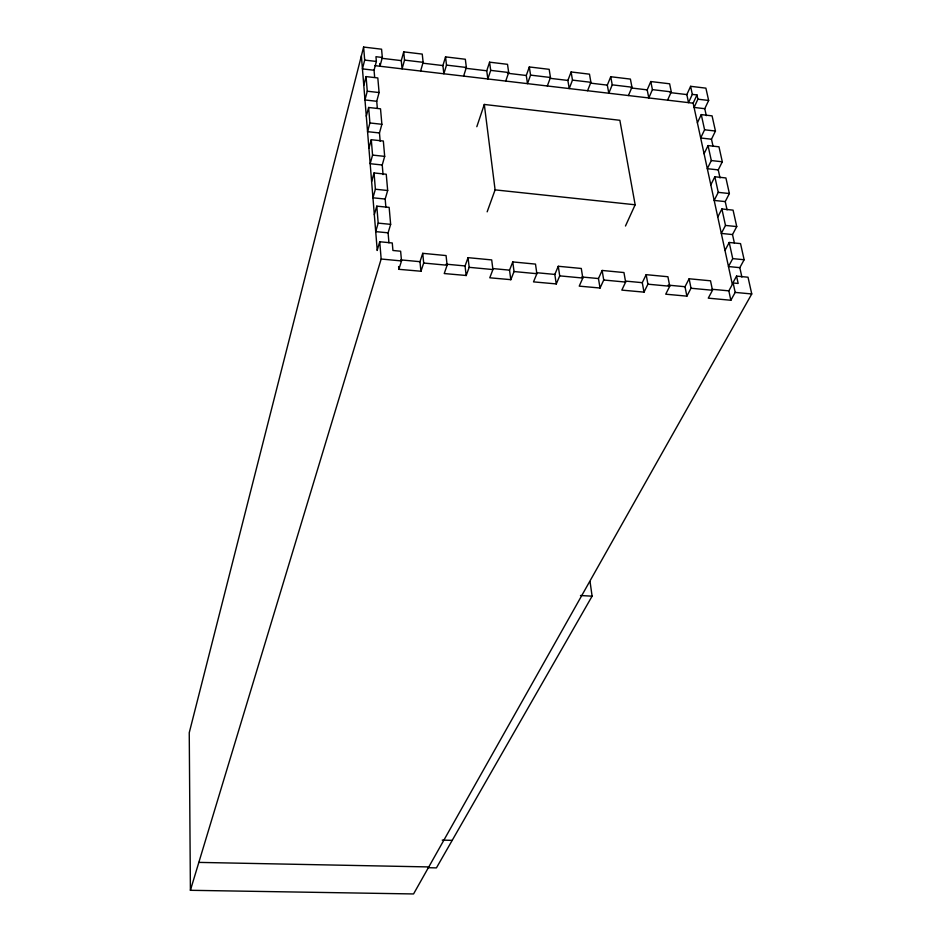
<?xml version="1.0" encoding="UTF-8"?>
<svg xmlns="http://www.w3.org/2000/svg" width="941" height="941" viewBox="0 0 941 941"><rect width="100%" height="100%" fill="white"/><g stroke="black" fill="none" stroke-linecap="round" stroke-linejoin="round"><path stroke-width="1.41" d="M379.729 63.494L379.976 66.235L382.317 57.472L381.575 49.203L363.614 47.05L189.247 732.721L190.4 890.304L413.558 893.95L751.753 293.968L748.024 277.219L736.556 276.113L732.251 284.006L693.152 103.181L696.975 94.935L692.317 94.382L690.612 86.313L705.891 88.148L708.644 100.464L704.762 108.697L706.303 115.672M363.614 47.05L364.696 60.083L362.438 68.881L374.059 70.246L374.647 77.103M363.779 85.349L366.061 76.586L377.811 77.95L379.094 92.559L376.729 101.287L377.317 108.05M366.061 76.586L367.272 91.206L364.967 99.946L376.729 101.287M374.059 70.246L376.376 61.459L375.953 56.707L382.317 57.472M366.296 116.19L368.625 107.474L380.517 108.815L381.881 124.294L379.47 132.963L380.188 141.315M368.625 107.474L369.907 122.965L367.555 131.658L379.47 132.963M368.919 148.372L371.283 139.715L383.34 141.021L384.681 156.382L382.234 164.993L383.058 174.591M371.283 139.715L372.565 155.077L370.166 163.71L382.234 164.993M403.713 51.861L404.536 60.106L402.078 68.846L401.278 60.612L403.713 51.861L422.25 54.096L423.132 62.329L420.592 71.034M371.624 181.554L374.036 172.956L386.245 174.238L387.68 190.505L385.175 199.045L385.904 207.467M374.036 172.956L375.388 189.235L372.942 197.798L385.175 199.045M374.318 214.666L376.788 206.15L389.151 207.385L390.644 224.358L388.092 232.827L388.951 242.825M376.788 206.15L378.188 223.123L375.706 231.615L388.092 232.827M377.223 250.2L379.729 241.755L392.268 242.966L392.926 250.482L400.631 251.223L401.513 260.939L398.855 269.314L420.968 271.243M190.4 890.304L381.164 259.022L379.729 241.755M445.54 56.883L446.505 65.105L443.846 73.774L442.905 65.564L445.54 56.883L465.336 59.259L466.36 67.47L463.619 76.103M422.732 253.329L423.685 263.033L420.921 271.373L419.98 261.692L422.732 253.329L446.069 255.564L447.116 265.244L444.234 273.549L466.207 275.49L469.171 267.326L468.042 257.658L491.696 259.916L492.908 269.561L489.779 277.795L510.845 279.665M489.591 62.177L490.696 70.375L487.838 78.962L486.744 70.787L489.591 62.177L507.517 64.329L508.681 72.516L505.729 81.079M476.816 126.706L484.297 104.451L619.86 120.295L635.151 204.785L625.471 226.016M529.324 66.952L530.559 75.115L527.501 83.643L526.278 75.492L529.324 66.952L549.168 69.328L550.461 77.491L547.321 85.984M466.171 275.595L465.054 265.95L468.042 257.658M487.156 211.831L495.095 189.87L484.297 104.451M571.116 71.963L572.481 80.114L569.234 88.572L567.882 80.432L571.116 71.963L589.478 74.174L590.901 82.302L587.572 90.724M512.763 261.927L514.045 271.549L510.81 279.759L509.54 270.149L512.763 261.927L535.5 264.103L536.864 273.702L533.512 281.877L556.284 283.923L559.719 275.866L558.272 266.268L581.291 268.467L582.808 278.042L579.233 286.135L600.064 288.017L603.734 280.006L602.134 270.455L623.954 272.549L625.624 282.077L621.825 290.11L644.02 292.133L647.914 284.182L646.161 274.666L667.922 276.736L669.745 286.24L665.722 294.192L686.895 296.144L691.012 288.24L689.118 278.771L710.514 280.806L712.49 290.263L708.267 298.144L730.863 300.261L735.192 292.404L733.145 282.97L738.167 283.453L736.556 276.113M610.733 76.727L612.238 84.843L608.803 93.23L607.321 85.125L610.733 76.727L630.399 79.091L631.964 87.195L628.435 95.547M556.249 283.994L554.825 274.419L558.272 266.268M650.796 81.538L652.419 89.63L648.796 97.958L647.196 89.866L650.796 81.538L669.627 83.796L671.274 91.877L667.569 100.169M600.04 288.075L598.464 278.548L602.134 270.455M692.317 94.382L688.53 102.64L686.836 94.582L690.612 86.313M696.975 94.935L697.904 99.193L694.07 107.439L704.762 108.697M697.399 122.812L701.268 114.602L712.066 115.861L715.454 131.034L711.49 139.209L713.066 146.373M701.268 114.602L704.586 129.787L700.68 137.986L711.49 139.209M704.08 153.748L708.044 145.584L718.971 146.808L722.3 161.781L718.254 169.898L720.03 177.967M644.009 292.169L642.28 282.676L646.161 274.666M708.044 145.584L711.314 160.558L707.314 168.698L718.254 169.898M710.808 184.859L714.854 176.755L725.911 177.955L729.381 193.54L725.24 201.597L727.075 209.878M714.854 176.755L718.254 192.352L714.172 200.433L725.24 201.597M717.76 217.006L721.888 208.961L733.074 210.137L736.744 226.581L732.51 234.568L734.392 243.06M686.883 296.168L685.013 286.723L689.118 278.771M721.888 208.961L725.487 225.428L721.312 233.427L732.51 234.568M724.993 250.435L729.204 242.472L740.532 243.613L744.131 259.74L739.814 267.656L741.884 277.042M729.204 242.472L732.733 258.622L728.475 266.55L739.814 267.656M730.851 300.273L728.84 290.851L733.145 282.97M590.054 581.656L592.101 596.182L436.424 867.896L427.637 867.684M198.833 862.391L428.79 866.932M442.223 840.101L452.198 840.372M580.468 595.512L592.101 596.182M400.748 259.881L419.98 261.692M446.116 264.162L465.054 265.95M492.778 268.561L509.54 270.149M536.417 272.69L554.825 274.419M581.867 276.983L598.464 278.548M625.694 281.112L642.28 282.676M668.145 285.123L685.013 286.723M711.949 289.263L728.84 290.851M381.164 259.022L401.513 260.939M423.685 263.033L447.116 265.244M469.171 267.326L492.908 269.561M514.045 271.549L536.864 273.702M559.719 275.866L582.808 278.042M603.734 280.006L625.624 282.077M647.914 284.182L669.745 286.24M691.012 288.24L712.49 290.263M735.192 292.404L751.753 293.968M378.188 223.123L390.644 224.358M732.733 258.622L744.131 259.74M375.388 189.235L387.68 190.505M725.487 225.428L736.744 226.581M372.565 155.077L384.681 156.382M718.254 192.352L729.381 193.54M495.095 189.87L635.151 204.785M711.314 160.558L722.3 161.781M369.907 122.965L381.881 124.294M704.586 129.787L715.454 131.034M367.272 91.206L379.094 92.559M404.536 60.106L423.132 62.329M446.505 65.105L466.36 67.47M490.696 70.375L508.681 72.516M530.559 75.115L550.461 77.491M572.481 80.114L590.901 82.302M612.238 84.843L631.964 87.195M652.419 89.63L671.274 91.877M381.999 58.318L401.278 60.612M422.627 63.153L442.905 65.564M465.442 68.246L486.744 70.787M507.481 73.245L526.278 75.492M550.403 78.362L567.882 80.432M590.395 83.114L607.321 85.125M631.246 87.972L647.196 89.866M670.121 92.594L686.836 94.582M697.904 99.193L708.644 100.464M364.696 60.083L376.376 61.459M374.906 65.647L693.152 103.181M398.608 266.55L398.855 269.314M361.379 55.872L377.247 250.494"/></g></svg>
